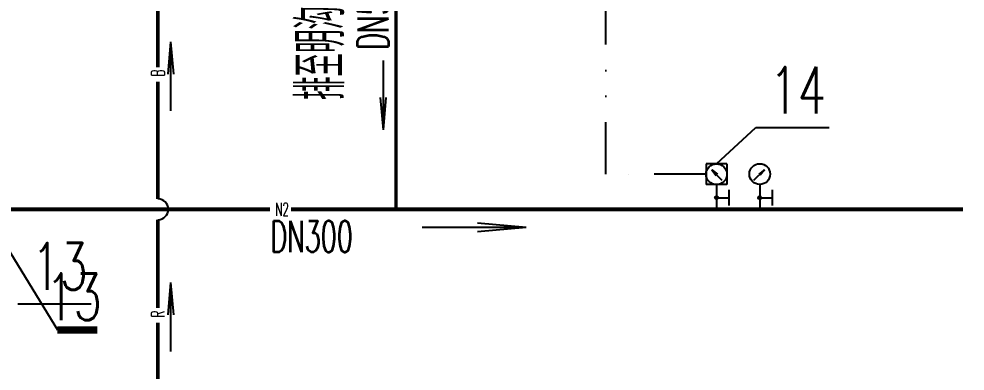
# Model space of a CAD drawing. Extents: x 179183 to 294833, y 947252 to 1004652.
# Drawn here: x 260953 to 270058, y 967245 to 970637 of the extents above; entities that cross this region are included whole.
import ezdxf
from ezdxf.enums import TextEntityAlignment as Align

# ---------------------------------------------------------------- set-up
doc = ezdxf.new("R2010")
doc.units = 0
doc.header["$LTSCALE"] = 1000
doc.linetypes.add('DASH', pattern=[0.35, 0.25, -0.1])
doc.linetypes.add('DIVIDE', pattern=[1.25, 0.5, -0.25, 0, -0.25, 0, -0.25])
for name, color, linetype in [('a_bz', 2, 'Continuous'), ('a_shb', 2, 'Continuous'), ('a_shb_bz', 2, 'Continuous'), ('a_shg', 130, 'Continuous'), ('PIPE-暖回水', 2, 'DASH'), ('PIPE-补水管', 44, 'B1'), ('PIPE-软化水管', 3, 'R'), ('TEXT-暖回水', 7, 'Continuous'), ('TEXT-软化水管', 7, 'Continuous')]:
    doc.layers.add(name, color=color, linetype=linetype)
doc.styles.add('_THVAC_PIPETEXT', font='simplex.shx', dxfattribs={"width": 0.7, "height": 1.5, "bigfont": 'gbcbig.shx'})
doc.styles.add('HZ', font='simplex.shx', dxfattribs={"width": 0.8, "bigfont": 'gbcbig.shx'})
doc.styles.add('ROMANC', font='simplex.shx', dxfattribs={"width": 0.7, "height": 800, "bigfont": 'gbcbig.shx'})
doc.styles.get("Standard").update_dxf_attribs({"font": 'simplex.shx', "width": 0.7, "bigfont": 'gbcbig.shx'})
doc.linetypes.add('B1', pattern='A,2,-0.1,[" B",_THVAC_PIPETEXT,S=0.1,R=0,X=-0.1,Y=-0.08],-0.2', length=2.3)
doc.linetypes.add('R', pattern='A,2,-0.1,[" R",_THVAC_PIPETEXT,S=0.1,R=0,X=-0.05,Y=-0.08],-0.2', length=2.3)

# ---------------------------------------------------------------- blocks, each defined once
blk = doc.blocks.new('流向')
at = {"layer": 'a_bz', "color": 3}
for q in [(0, 0), (532.8, 41.2), (532.8, -41.2)]:
    blk.add_line((1000, 0), q, dxfattribs=at)

msp = doc.modelspace()

# ---------------------------------------------------------------- hatches: boundary and pattern name
at = {"layer": 'a_shb'}
h = msp.add_hatch(color=256, dxfattribs=at)
h.dxf.hatch_style = 1
edge = h.paths.add_edge_path()
edge.add_arc((267666.2, 968915.4), 15, 0, 360, ccw=False)
h = msp.add_hatch(color=256, dxfattribs=at)
h.dxf.hatch_style = 1
edge = h.paths.add_edge_path()
edge.add_arc((268082.4, 968915.4), 15, 0, 360, ccw=False)

# ---------------------------------------------------------------- linework, layer by layer
at = {"layer": 'a_bz', "linetype": 'DIVIDE'}
for p, q in [((266600.2, 969141.6), (266600.2, 975128.7)), ((267566.2, 969141.6), (266600.2, 969141.6))]:
    msp.add_line(p, q, dxfattribs=at)
at = {"layer": 'a_bz'}
for p, q in [((267566.2, 969241.6), (267566.2, 969041.6)), ((267766.2, 969241.6), (267566.2, 969241.6)), ((267766.2, 969241.6), (267766.2, 969041.6)), ((267721.9, 969081.9), (267620.6, 969183.2)), ((267620.6, 969183.2), (267663.6, 969129.6)), ((267620.6, 969183.2), (267675, 969141.4)), ((268026.7, 969083.2), (268128, 969184.6)), ((268128, 969184.6), (268074.5, 969141.7)), ((268128, 969184.6), (268085.1, 969131.1)), ((267766.2, 969041.6), (267566.2, 969041.6)), ((267666.2, 969041.6), (267666.2, 968803.5)), ((268082.4, 969042.9), (268082.4, 968803.5)), ((260612.3, 968803.5), (261323, 967642.1, -10941.8))]:
    msp.add_line(p, q, dxfattribs=at)
at = {"layer": 'a_bz', "const_width": 70, "elevation": -10941.8}
msp.add_lwpolyline([(261708.6, 967642.1), (261323, 967642.1)], dxfattribs=at)
at = {"layer": 'a_bz'}
for centre in [(267666.2, 969141.6), (268082.4, 969142.9)]:
    msp.add_circle(centre, 100, dxfattribs=at)
at = {"layer": 'a_shb'}
for p, q in [((267785.2, 968990.4), (267785.2, 968840.4)), ((268201.4, 968990.4), (268201.4, 968840.4)), ((267666.2, 968915.4), (267785.2, 968915.4)), ((268082.4, 968915.4), (268201.4, 968915.4))]:
    msp.add_line(p, q, dxfattribs=at)
for centre in [(267666.2, 968915.4), (268082.4, 968915.4)]:
    msp.add_circle(centre, 15, dxfattribs=at)
at = {"layer": 'a_shb', "linetype": 'ByBlock'}
msp.add_arc((262290.8, 968803.5), 100, 270, 90, dxfattribs=at)
at = {"layer": 'a_shb_bz'}
for p, q in [((267666.2, 969241.6), (268043.5, 969590)), ((268043.5, 969590), (268750, 969590)), ((260941, 967894), (261647.5, 967894))]:
    msp.add_line(p, q, dxfattribs=at)
at = {"layer": 'PIPE-暖回水', "linetype": 'DASH', "const_width": 40}
for points in [[(263369, 968803.5), (260812.3, 968803.5)], [(263369, 968803.5), (260812.3, 968803.5)], [(270038.5, 968803.5), (263570.7, 968803.5)], [(270038.5, 968803.5), (263570.7, 968803.5)]]:
    msp.add_lwpolyline(points, dxfattribs=at)
at = {"layer": 'PIPE-补水管', "const_width": 35}
msp.add_lwpolyline([(264581.6, 968803.5), (264581.6, 970958.7)], dxfattribs=at)
msp.add_lwpolyline([(264581.6, 968803.5), (264581.6, 970958.7)], dxfattribs=at)
at = {"layer": 'PIPE-软化水管', "const_width": 35}
for points in [[(262290.8, 970171.7), (262290.8, 971747.1)], [(262290.8, 970171.7), (262290.8, 971747.1)], [(262290.8, 968903.5), (262290.8, 970032.1)], [(262290.8, 968903.5), (262290.8, 970032.1)], [(262290.8, 967852.7), (262290.8, 968703.5)], [(262290.8, 967852.7), (262290.8, 968703.5)], [(262290.8, 966607.5), (262290.8, 967713.1)], [(262290.8, 966607.5), (262290.8, 967713.1)]]:
    msp.add_lwpolyline(points, dxfattribs=at)

# ---------------------------------------------------------------- block references
at = {"layer": 'a_shg', "xscale": -0.6666666666666665, "yscale": 0.6666666666666665, "zscale": 0.6666666666666665}
for p, rotation in [((262411.9, 969751.3, -9000), 270), ((264460.4, 970235.3, -6000), 90), ((262411.9, 967432.3, -9000), 270)]:
    msp.add_blockref('流向', p, dxfattribs=dict(at, rotation=rotation))
at = {"layer": 'a_shg', "xscale": -1, "rotation": 180}
msp.add_blockref('流向', (264834.1, 968627.4), dxfattribs=at)

# ---------------------------------------------------------------- texts
at = {"layer": 'a_bz', "style": 'HZ', "width": 0.6}
msp.add_text('DN50', height=300, rotation=90, dxfattribs=at).set_placement((264510.7, 970340.3, 2000))
msp.add_text('DN300', height=300, dxfattribs=at).set_placement((263371.7, 968391.1))
at = {"layer": 'a_bz', "style": 'HZ', "width": 0.7}
msp.add_text('13', height=450, dxfattribs=at).set_placement((261479.8, 967961.1), align=Align.MIDDLE_CENTER)
at = {"layer": 'a_shb_bz', "style": 'ROMANC', "width": 0.7}
for s, p in [('14', (268178.5, 969725)), ('13', (261076, 968029))]:
    msp.add_text(s, height=450, dxfattribs=at).set_placement(p)
at = {"layer": 'a_shg', "color": 2, "width": 0.7}
msp.add_text('排至明沟', height=450, rotation=90, dxfattribs=at).set_placement((264083.1, 969855.5))
at = {"layer": 'TEXT-暖回水', "style": '_THVAC_PIPETEXT', "width": 0.576471}
msp.add_text('N2', height=127.5, dxfattribs=at).set_placement((263419, 968739.7))
msp.add_text('N2', height=127.5, dxfattribs=at).set_placement((263419, 968739.7))
at = {"layer": 'TEXT-软化水管', "style": '_THVAC_PIPETEXT', "width": 0.576471}
for s, p in [('B', (262354.6, 970082.1)), ('B', (262354.6, 970082.1)), ('R', (262354.6, 967763.1)), ('R', (262354.6, 967763.1))]:
    msp.add_text(s, height=127.5, rotation=90, dxfattribs=at).set_placement(p)

doc.saveas('drawing.dxf')
